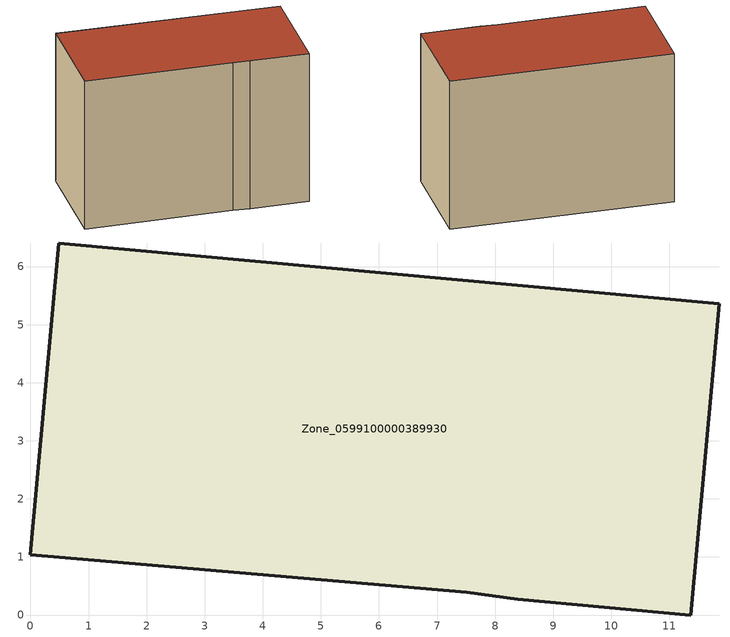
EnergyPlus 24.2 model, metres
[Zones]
Zone_0599100000389930
 floor ground (C_G): 8.39,0.27 7.51,0.39 0,1.03 0.49,6.41 11.86,5.36 11.37,0 z0
 wall outside (C_F): 11.86,5.36 0.49,6.41 0,1.03 7.51,0.39 8.39,0.27 11.37,0 11.86,5.36 z0:8.12
 roof outside (C_R): 7.51,0.39 8.39,0.27 11.37,0 11.86,5.36 0.49,6.41 0,1.03 z8.12
[BUILDING]
Pand.0599100000389930: North Axis=0; Terrain=City; Loads Convergence Tolerance Value=0.04; Temperature Convergence Tolerance Value=0.4; Solar Distribution=FullExterior; Maximum Number of Warmup Days=25; Minimum Number of Warmup Days=1
[Site:Location]
Rotterdam.The.Hague.AP_ZH_NLD Design_Conditions: Latitude=51.96; Longitude=4.45; Time Zone=1; Elevation=-4.5
[SITE:GROUNDTEMPERATURE:BUILDINGSURFACE]
18, 18, 18, 18, 18, 18, 18, 18, 18, 18, 18, 18
[MATERIAL] Thermal Absorptance=0.9; Solar Absorptance=0.7; Visible Absorptance=0.7
Name | Roughness | Thickness | Conductivity | Density | Specific Heat
G.TC.1992-2005 | MediumSmooth | 0.15 | 0.06 | 540 | 1210
F.TC.1992-2005 | Rough | 0.3 | 0.12 | 1920 | 840
R.TC.1992-2005 | MediumRough | 0.2 | 0.08 | 1500 | 1000
[CONSTRUCTION]
C_G: G.TC.1992-2005
C_F: F.TC.1992-2005
C_R: R.TC.1992-2005
[ZONE]
Zone_0599100000389930: Type=1; Multiplier=1; Ceiling Height=Autocalculate; Volume=Autocalculate; Floor Area=autocalculate; Part of Total Floor Area=Yes
[ZONEINFILTRATION:DESIGNFLOWRATE]
Infil_Zone_0599100000389930: Zone or ZoneList or Space or SpaceList=Zone_0599100000389930; Schedule=AlwaysOn; Design Flow Rate Calculation Method=Flow/Area; Flow Rate per Floor Area=0.0015; Constant Term Coefficient=1; Temperature Term Coefficient=0; Velocity Term Coefficient=0; Velocity Squared Term Coefficient=0
[HVACTEMPLATE:ZONE:IDEALLOADSAIRSYSTEM]
Zone_0599100000389930: Maximum Heating Supply Air Temperature=50; Minimum Cooling Supply Air Temperature=13; Maximum Heating Supply Air Humidity Ratio=0.0156; Minimum Cooling Supply Air Humidity Ratio=0.0077; Heating Limit=NoLimit; Cooling Limit=NoLimit; Dehumidification Control Type=ConstantSensibleHeatRatio; Cooling Sensible Heat Ratio=0.7; Dehumidification Setpoint=60; Humidification Control Type=None; Humidification Setpoint=30; Outdoor Air Method=None; Outdoor Air Flow Rate per Person=0.00944; Outdoor Air Flow Rate per Zone Floor Area=0; Outdoor Air Flow Rate per Zone=0; Demand Controlled Ventilation Type=None; Outdoor Air Economizer Type=NoEconomizer; Heat Recovery Type=None; Sensible Heat Recovery Effectiveness=0.7; Latent Heat Recovery Effectiveness=0.65
[ZONECONTROL:THERMOSTAT]
ThermostatControl_Zone_0599100000389930: Zone or ZoneList=Zone_0599100000389930; Control Type Schedule=DualSetpointControlType; Control 1=Thermostat_Zone_0599100000389930; Temperature Difference Between Cutout And Setpoint=0
[THERMOSTATSETPOINT:DUALSETPOINT]
Thermostat_Zone_0599100000389930: Heating Setpoint Temperature Schedule=HeatingSetpoint_Zone_0599100000389930; Cooling Setpoint Temperature Schedule=CoolingSetpoint_Zone_0599100000389930
[SCHEDULE:COMPACT]
HeatingSetpoint_Zone_0599100000389930: Through: 12/31, For: AllDays, Until: 24:00, 21
CoolingSetpoint_Zone_0599100000389930: Through: 12/31, For: AllDays, Until: 24:00, 24
DualSetpointControlType: Through: 12/31, For: AllDays, Until: 24:00, 4
AlwaysOn: Through: 12/31, For: AllDays, Until: 24:00, 1
